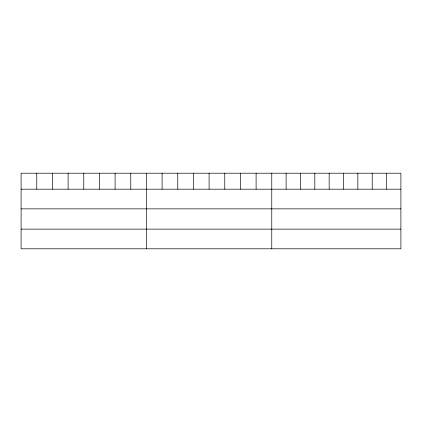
<?xml version="1.0" encoding="UTF-8"?>
<svg xmlns="http://www.w3.org/2000/svg" width="422" height="422" viewBox="0 0 422 422"><rect width="100%" height="100%" fill="white"/><g stroke="black" fill="none" stroke-linecap="round" stroke-linejoin="round"><path stroke-width="0.63" d="M400.9 189.198L400.9 248.795L21.1 248.795L21.1 173.205L400.9 173.205L400.9 189.198L21.1 189.198M21.1 208.864L400.9 208.864M21.1 229.13L400.9 229.13M386.552 173.205L386.552 189.198M372.204 173.205L372.204 189.198M357.856 173.205L357.856 189.198M343.508 173.205L343.508 189.198M329.16 173.205L329.16 189.198M314.812 173.205L314.812 189.198M300.464 173.205L300.464 189.198M286.116 173.205L286.116 189.198M271.768 173.205L271.768 248.795M256.101 173.205L256.101 189.198M240.434 173.205L240.434 189.198M224.768 173.205L224.768 189.198M209.101 173.205L209.101 189.198M193.434 173.205L193.434 189.198M177.767 173.205L177.767 189.198M162.101 173.205L162.101 189.198M146.434 173.205L146.434 248.795M130.767 173.205L130.767 189.198M115.1 173.205L115.1 189.198M99.434 173.205L99.434 189.198M83.767 173.205L83.767 189.198M68.1 173.205L68.1 189.198M52.434 173.205L52.434 189.198M36.767 173.205L36.767 189.198"/></g></svg>
